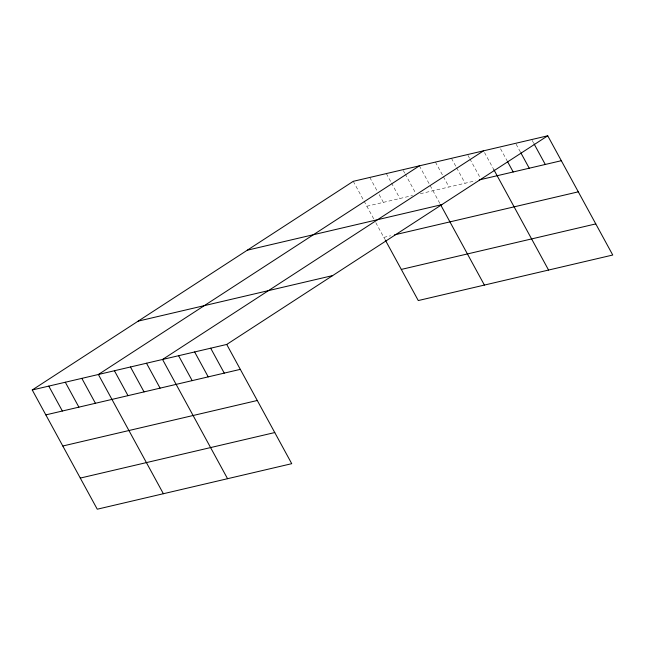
<?xml version="1.0" encoding="UTF-8"?>
<svg xmlns="http://www.w3.org/2000/svg" width="645" height="645" viewBox="0 0 645 645"><rect width="100%" height="100%" fill="white"/><g stroke="black" fill="none" stroke-linecap="round" stroke-linejoin="round"><path stroke-width="0.48" stroke-dasharray="3.23 2.42" d="M366.852 206.231L412.55 195.532M420.33 193.71L475.438 180.81M383.823 237.36L390.628 235.764M532.165 140.408L533.568 142.988M516.121 144.166L520.338 151.898M500.544 148.777L507.107 160.807M484.5 152.534L493.868 169.716M467.988 155.429L469.399 158.009M469.866 158.872L480.17 177.762M451.476 158.331L456.16 166.918M456.628 167.781L465.061 183.236M435.431 162.089L442.93 175.827M443.397 176.69L449.017 186.994M419.387 165.838L429.691 184.736M430.159 185.599L440.043 203.723M403.327 170.57L404.729 173.15M405.205 174.005L415.977 193.766M386.331 173.578L391.015 182.172M391.483 183.027L399.908 198.491M369.803 177.448L377.293 191.194M379.163 194.629L383.38 202.361M353.267 181.318L363.57 200.216M364.038 201.079L373.923 219.203M375.809 222.662L384.767 239.093"/><path stroke-width="0.97" d="M32.25 389.975L226.726 344.446L291.733 463.682L97.258 509.203L32.25 389.975L353.267 181.318L547.742 135.797L612.75 255.025L418.274 300.554L385.242 239.956M419.387 165.838L98.371 374.495L163.379 493.731M483.565 150.817L162.548 359.475L227.556 478.703M226.726 344.446L547.742 135.797M479.219 179.923L561.327 160.702M247.333 250.179L441.809 204.65M394.514 234.853L578.291 191.831M138.183 321.121L332.659 275.592M401.303 269.425L595.778 223.904M45.835 414.888L240.303 369.359M62.799 446.009L257.274 400.489M80.286 478.082L274.762 432.553M534.036 143.843L545.283 164.459M520.805 152.752L529.239 168.216M507.575 161.661L513.194 171.973M493.868 169.716L548.572 270.053M440.511 204.586L484.395 285.074M210.681 348.203L224.258 373.116M194.637 351.96L208.214 376.874M178.592 355.717L192.17 380.623M146.504 363.224L160.089 388.137M130.459 366.981L144.045 391.894M114.415 370.738L128 395.651M81.842 378.365L95.42 403.278M65.314 382.235L78.892 407.148M48.778 386.105L62.363 411.018"/></g></svg>
